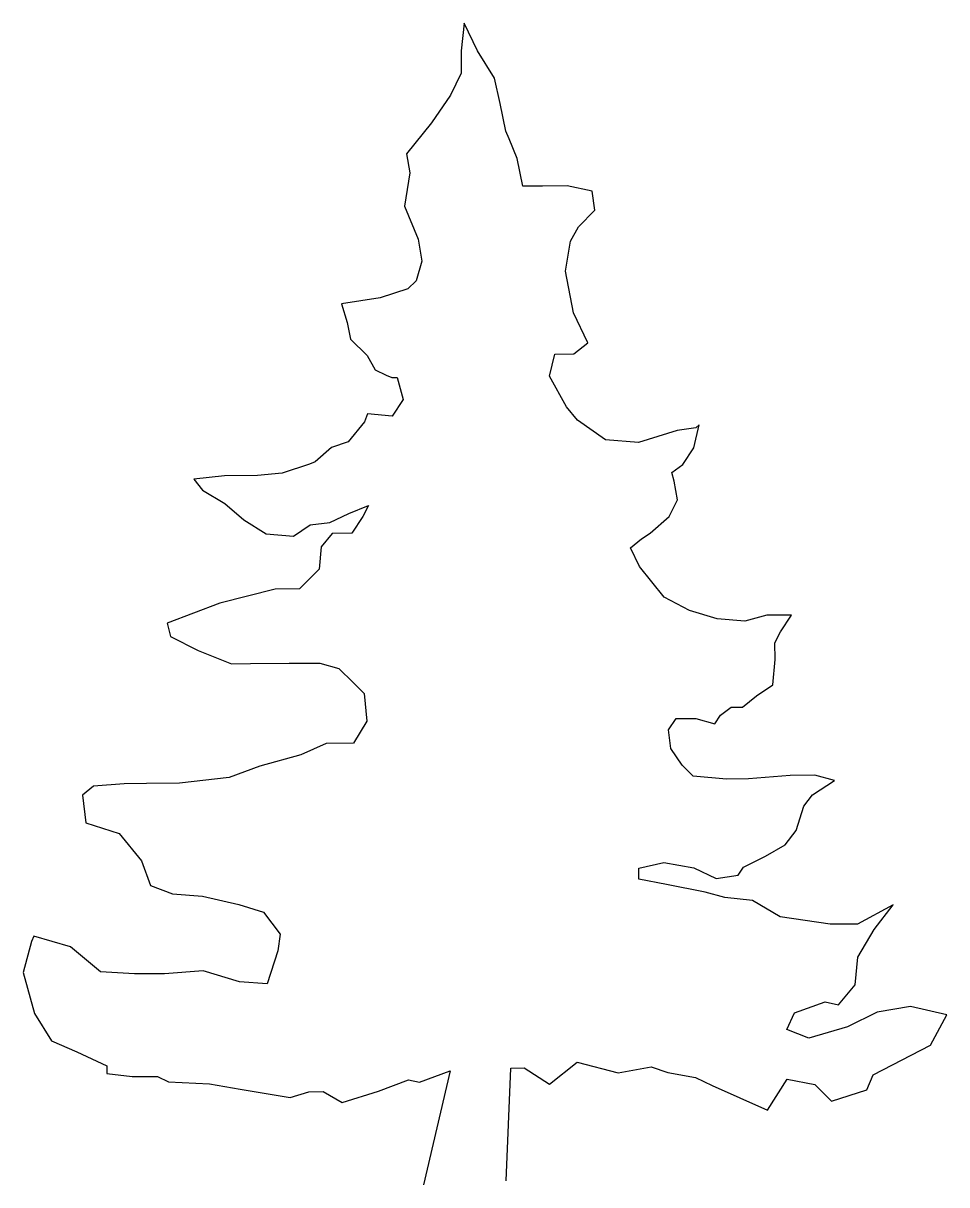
# Model space of a CAD drawing. Extents: x 354 to 386.9, y 220.9 to 262.2.
import ezdxf

# ---------------------------------------------------------------- set-up
doc = ezdxf.new("R2010")
doc.units = 0
doc.header["$LTSCALE"] = 12
doc.header["$MEASUREMENT"] = 0
doc.layers.get('0').update_dxf_attribs({"linetype": 'CONTINUOUS'})

# ---------------------------------------------------------------- blocks, each defined once
blk = doc.blocks.new('TREE40E')
for p, q in [((-0.00227, 0.20882), (-0.0028, 0.20391)), ((0.00015, 0.20393), (-0.00227, 0.20882)), ((-0.0028, 0.20391), (-0.00277, 0.19997)), ((0.00314, 0.19904), (0.00015, 0.20393)), ((-0.00277, 0.19997), (-0.0047, 0.19603)), ((0.00416, 0.19455), (0.00314, 0.19904)), ((-0.0047, 0.19603), (-0.00803, 0.19109)), ((0.00518, 0.18965), (0.00416, 0.19455)), ((-0.00803, 0.19109), (-0.01248, 0.18558)), ((0.00575, 0.18825), (0.00518, 0.18965)), ((0.00718, 0.18475), (0.00575, 0.18825)), ((-0.01248, 0.18558), (-0.01189, 0.18221)), ((0.0082, 0.17984), (0.00718, 0.18475)), ((-0.01189, 0.18221), (-0.01283, 0.17631)), ((0.01171, 0.17987), (0.0082, 0.17984)), ((0.01606, 0.17991), (0.01171, 0.17987)), ((0.02056, 0.17896), (0.01606, 0.17991)), ((0.02101, 0.17559), (0.02056, 0.17896)), ((-0.01283, 0.17631), (-0.0104, 0.17043)), ((0.01809, 0.17262), (0.02101, 0.17559)), ((0.0167, 0.17008), (0.01809, 0.17262)), ((-0.0104, 0.17043), (-0.0098, 0.16651)), ((0.01576, 0.16474), (0.0167, 0.17008)), ((-0.0098, 0.16651), (-0.01076, 0.16299)), ((0.01722, 0.15731), (0.01576, 0.16474)), ((-0.01229, 0.16157), (-0.01719, 0.15999)), ((-0.01076, 0.16299), (-0.01229, 0.16157)), ((-0.01719, 0.15999), (-0.02407, 0.15895)), ((-0.02407, 0.15895), (-0.02306, 0.15559)), ((0.01979, 0.152), (0.01722, 0.15731)), ((-0.02306, 0.15559), (-0.02247, 0.15265)), ((-0.02247, 0.15265), (-0.0195, 0.14972)), ((0.01728, 0.15001), (0.01979, 0.152)), ((-0.0195, 0.14972), (-0.01808, 0.14721)), ((0.01296, 0.14605), (0.01391, 0.14998)), ((0.01391, 0.14998), (0.01728, 0.15001)), ((-0.01808, 0.14721), (-0.0161, 0.14624)), ((-0.0161, 0.14624), (-0.01512, 0.14583)), ((-0.01512, 0.14583), (-0.01414, 0.14583)), ((-0.01414, 0.14583), (-0.01312, 0.14191)), ((0.01595, 0.14059), (0.01296, 0.14605)), ((-0.01312, 0.14191), (-0.01506, 0.13895)), ((0.01793, 0.13822), (0.01595, 0.14059)), ((-0.01942, 0.13933), (-0.01997, 0.13793)), ((-0.01506, 0.13895), (-0.01942, 0.13933)), ((-0.01997, 0.13793), (-0.02289, 0.13439)), ((0.02288, 0.13475), (0.01793, 0.13822)), ((0.03564, 0.1364), (0.02878, 0.13424)), ((0.039, 0.13684), (0.03564, 0.1364)), ((0.03861, 0.13333), (0.03956, 0.13741)), ((0.03956, 0.13741), (0.039, 0.13684)), ((-0.02289, 0.13439), (-0.02583, 0.13339)), ((0.02878, 0.13424), (0.02288, 0.13475)), ((-0.02583, 0.13339), (-0.02876, 0.13084)), ((0.03667, 0.13037), (0.03861, 0.13333)), ((-0.02974, 0.13041), (-0.03464, 0.12883)), ((-0.02876, 0.13084), (-0.02974, 0.13041)), ((0.03471, 0.12895), (0.03667, 0.13037)), ((-0.04489, 0.12832), (-0.05036, 0.12772)), ((-0.03899, 0.12837), (-0.04489, 0.12832)), ((-0.03464, 0.12883), (-0.03899, 0.12837)), ((0.03515, 0.12741), (0.03471, 0.12895)), ((-0.05036, 0.12772), (-0.0488, 0.12577)), ((0.03574, 0.12404), (0.03515, 0.12741)), ((-0.0488, 0.12577), (-0.04485, 0.12341)), ((0.03421, 0.12108), (0.03574, 0.12404)), ((-0.04485, 0.12341), (-0.04145, 0.12049)), ((-0.02279, 0.12162), (-0.01929, 0.12305)), ((-0.01929, 0.12305), (-0.02026, 0.12108)), ((-0.04145, 0.12049), (-0.0375, 0.11799)), ((-0.02965, 0.1196), (-0.02615, 0.12005)), ((-0.02615, 0.12005), (-0.02279, 0.12162)), ((-0.02026, 0.12108), (-0.0222, 0.11811)), ((0.03087, 0.11811), (0.03421, 0.12108)), ((-0.0375, 0.11799), (-0.03259, 0.11761)), ((-0.03259, 0.11761), (-0.02965, 0.1196)), ((-0.02571, 0.11808), (-0.02766, 0.11568)), ((-0.0222, 0.11811), (-0.02571, 0.11808)), ((0.02933, 0.11711), (0.03087, 0.11811)), ((0.02738, 0.11555), (0.02933, 0.11711)), ((-0.02766, 0.11568), (-0.02805, 0.11175)), ((0.02895, 0.11219), (0.02738, 0.11555)), ((-0.02805, 0.11175), (-0.03153, 0.10821)), ((0.03334, 0.10675), (0.02895, 0.11219)), ((-0.03588, 0.10818), (-0.04569, 0.10571)), ((-0.03153, 0.10821), (-0.03588, 0.10818)), ((-0.04569, 0.10571), (-0.05507, 0.10213)), ((0.03785, 0.1044), (0.03334, 0.10675)), ((0.04278, 0.1029), (0.03785, 0.1044)), ((0.05162, 0.10353), (0.0477, 0.10251)), ((0.05597, 0.10356), (0.05162, 0.10353)), ((0.05403, 0.1006), (0.05597, 0.10356)), ((-0.05507, 0.10213), (-0.05449, 0.09975)), ((0.0477, 0.10251), (0.04278, 0.1029)), ((-0.05449, 0.09975), (-0.04956, 0.09726)), ((0.05306, 0.09862), (0.05403, 0.1006)), ((-0.04956, 0.09726), (-0.04364, 0.09492)), ((0.05309, 0.09568), (0.05306, 0.09862)), ((-0.03339, 0.095), (-0.02792, 0.09504)), ((-0.02792, 0.09504), (-0.02454, 0.09409)), ((0.0527, 0.09118), (0.05309, 0.09568)), ((-0.04364, 0.09492), (-0.04027, 0.09495)), ((-0.04027, 0.09495), (-0.03339, 0.095)), ((-0.02454, 0.09409), (-0.02199, 0.09158)), ((-0.02199, 0.09158), (-0.02001, 0.08963)), ((0.04977, 0.08919), (0.0527, 0.09118)), ((-0.02001, 0.08963), (-0.01955, 0.08472)), ((0.04726, 0.08721), (0.04977, 0.08919)), ((0.04334, 0.08577), (0.04529, 0.08719)), ((0.04529, 0.08719), (0.04726, 0.08721)), ((-0.01955, 0.08472), (-0.02191, 0.08077)), ((0.03409, 0.08317), (0.03548, 0.08515)), ((0.03548, 0.08515), (0.03899, 0.08518)), ((0.03899, 0.08518), (0.04237, 0.08422)), ((0.04237, 0.08422), (0.04334, 0.08577)), ((0.03454, 0.07981), (0.03409, 0.08317)), ((-0.02682, 0.08073), (-0.0313, 0.07873)), ((-0.02191, 0.08077), (-0.02682, 0.08073)), ((-0.0313, 0.07873), (-0.03858, 0.07671)), ((0.03653, 0.07687), (0.03454, 0.07981)), ((-0.03858, 0.07671), (-0.04404, 0.0747)), ((0.03851, 0.07492), (0.03653, 0.07687)), ((-0.04404, 0.0747), (-0.05288, 0.07365)), ((0.04441, 0.07441), (0.03851, 0.07492)), ((0.04834, 0.07444), (0.04441, 0.07441)), ((0.05577, 0.07506), (0.04834, 0.07444)), ((0.06013, 0.07509), (0.05577, 0.07506)), ((0.06364, 0.07414), (0.06013, 0.07509)), ((-0.06818, 0.07311), (-0.07013, 0.07155)), ((-0.06271, 0.07357), (-0.06818, 0.07311)), ((-0.05878, 0.0736), (-0.06271, 0.07357)), ((-0.05288, 0.07365), (-0.05878, 0.0736)), ((0.05973, 0.07158), (0.06364, 0.07414)), ((-0.07013, 0.07155), (-0.06953, 0.06664)), ((0.0582, 0.0696), (0.05973, 0.07158)), ((0.05683, 0.06524), (0.0582, 0.0696)), ((-0.06953, 0.06664), (-0.06362, 0.06472)), ((-0.06362, 0.06472), (-0.05965, 0.05984)), ((0.05489, 0.0627), (0.05683, 0.06524)), ((0.05139, 0.0607), (0.05489, 0.0627)), ((0.04748, 0.05871), (0.05139, 0.0607)), ((-0.05965, 0.05984), (-0.05807, 0.0555)), ((0.02881, 0.05856), (0.03329, 0.05958)), ((0.02882, 0.0566), (0.02881, 0.05856)), ((0.03329, 0.05958), (0.03863, 0.05864)), ((0.03863, 0.05864), (0.04258, 0.0567)), ((0.04651, 0.0573), (0.04748, 0.05871)), ((0.03374, 0.05565), (0.02882, 0.0566)), ((0.04258, 0.0567), (0.04651, 0.0573)), ((-0.05807, 0.0555), (-0.05413, 0.05398)), ((-0.05413, 0.05398), (-0.04879, 0.0536)), ((0.04063, 0.0543), (0.03374, 0.05565)), ((0.04415, 0.05335), (0.04063, 0.0543)), ((-0.04879, 0.0536), (-0.04232, 0.05211)), ((-0.04232, 0.05211), (-0.03796, 0.05074)), ((0.04907, 0.05282), (0.04415, 0.05335)), ((0.05401, 0.04991), (0.04907, 0.05282)), ((0.07407, 0.05204), (0.06777, 0.04862)), ((0.07073, 0.04766), (0.07407, 0.05204)), ((-0.03796, 0.05074), (-0.03498, 0.04683)), ((0.06286, 0.04858), (0.05401, 0.04991)), ((0.06777, 0.04862), (0.06286, 0.04858)), ((0.06782, 0.04272), (0.07073, 0.04766)), ((-0.0792, 0.0455), (-0.0807, 0.04002)), ((-0.07878, 0.04649), (-0.0792, 0.0455)), ((-0.07231, 0.04457), (-0.07878, 0.04649)), ((-0.03498, 0.04683), (-0.03538, 0.04388)), ((-0.06694, 0.04012), (-0.07231, 0.04457)), ((-0.03538, 0.04388), (-0.0373, 0.03797)), ((-0.03538, 0.04388), (-0.03538, 0.04388)), ((0.0673, 0.0378), (0.06782, 0.04272)), ((-0.0807, 0.04002), (-0.07867, 0.03273)), ((-0.0609, 0.03975), (-0.06694, 0.04012)), ((-0.05556, 0.03979), (-0.0609, 0.03975)), ((-0.04869, 0.04027), (-0.05556, 0.03979)), ((-0.04222, 0.03835), (-0.04869, 0.04027)), ((-0.0373, 0.03797), (-0.04222, 0.03835)), ((0.06438, 0.03427), (0.0673, 0.0378)), ((0.05653, 0.03281), (0.06199, 0.03481)), ((0.06199, 0.03481), (0.06438, 0.03427)), ((0.07716, 0.03395), (0.07127, 0.03292)), ((0.08363, 0.03246), (0.07716, 0.03395)), ((-0.07867, 0.03273), (-0.07569, 0.02784)), ((0.05515, 0.02985), (0.05653, 0.03281)), ((0.07127, 0.03292), (0.06595, 0.03035)), ((0.08072, 0.0271), (0.08363, 0.03246)), ((0.05909, 0.02833), (0.05515, 0.02985)), ((0.06595, 0.03035), (0.05909, 0.02833)), ((-0.07569, 0.02784), (-0.07118, 0.02591)), ((0.07051, 0.02181), (0.08072, 0.0271)), ((-0.07118, 0.02591), (-0.06583, 0.02342)), ((-0.06583, 0.02342), (-0.06581, 0.02202)), ((0.00524, 0.00292), (0.00606, 0.023)), ((0.00606, 0.023), (0.00845, 0.02302)), ((0.00845, 0.02302), (0.01296, 0.02011)), ((0.01296, 0.02011), (0.01785, 0.02408)), ((0.01785, 0.02408), (0.02516, 0.02217)), ((0.02516, 0.02217), (0.03105, 0.0232)), ((0.03105, 0.0232), (0.03401, 0.02224)), ((-0.06581, 0.02202), (-0.06132, 0.02149)), ((-0.06132, 0.02149), (-0.05683, 0.02153)), ((-0.05683, 0.02153), (-0.05485, 0.02056)), ((-0.01749, 0.01889), (-0.01217, 0.0209)), ((-0.01217, 0.0209), (-0.01021, 0.02049)), ((-0.01021, 0.02049), (-0.00475, 0.0225)), ((-0.00475, 0.0225), (-0.0095, 0.00224)), ((0.03401, 0.02224), (0.03893, 0.0213)), ((0.03893, 0.0213), (0.04189, 0.01992)), ((0.05175, 0.0155), (0.05522, 0.021)), ((0.05522, 0.021), (0.06014, 0.02006)), ((0.06941, 0.01915), (0.07051, 0.02181)), ((-0.05485, 0.02056), (-0.04755, 0.0202)), ((-0.04755, 0.0202), (-0.04207, 0.01926)), ((-0.04207, 0.01926), (-0.03321, 0.01778)), ((-0.03321, 0.01778), (-0.02985, 0.01879)), ((-0.02985, 0.01879), (-0.02732, 0.01881)), ((-0.02732, 0.01881), (-0.02394, 0.01687)), ((-0.02394, 0.01687), (-0.01749, 0.01889)), ((0.04189, 0.01992), (0.05175, 0.0155)), ((0.06014, 0.02006), (0.06311, 0.01713)), ((0.06311, 0.01713), (0.06941, 0.01915))]:
    blk.add_line(p, q)

msp = doc.modelspace()

# ---------------------------------------------------------------- block references
at = {"xscale": 200, "yscale": 200, "zscale": 200}
msp.add_blockref('TREE40E', (370.176, 220.456), dxfattribs=at)

doc.saveas('drawing.dxf')
